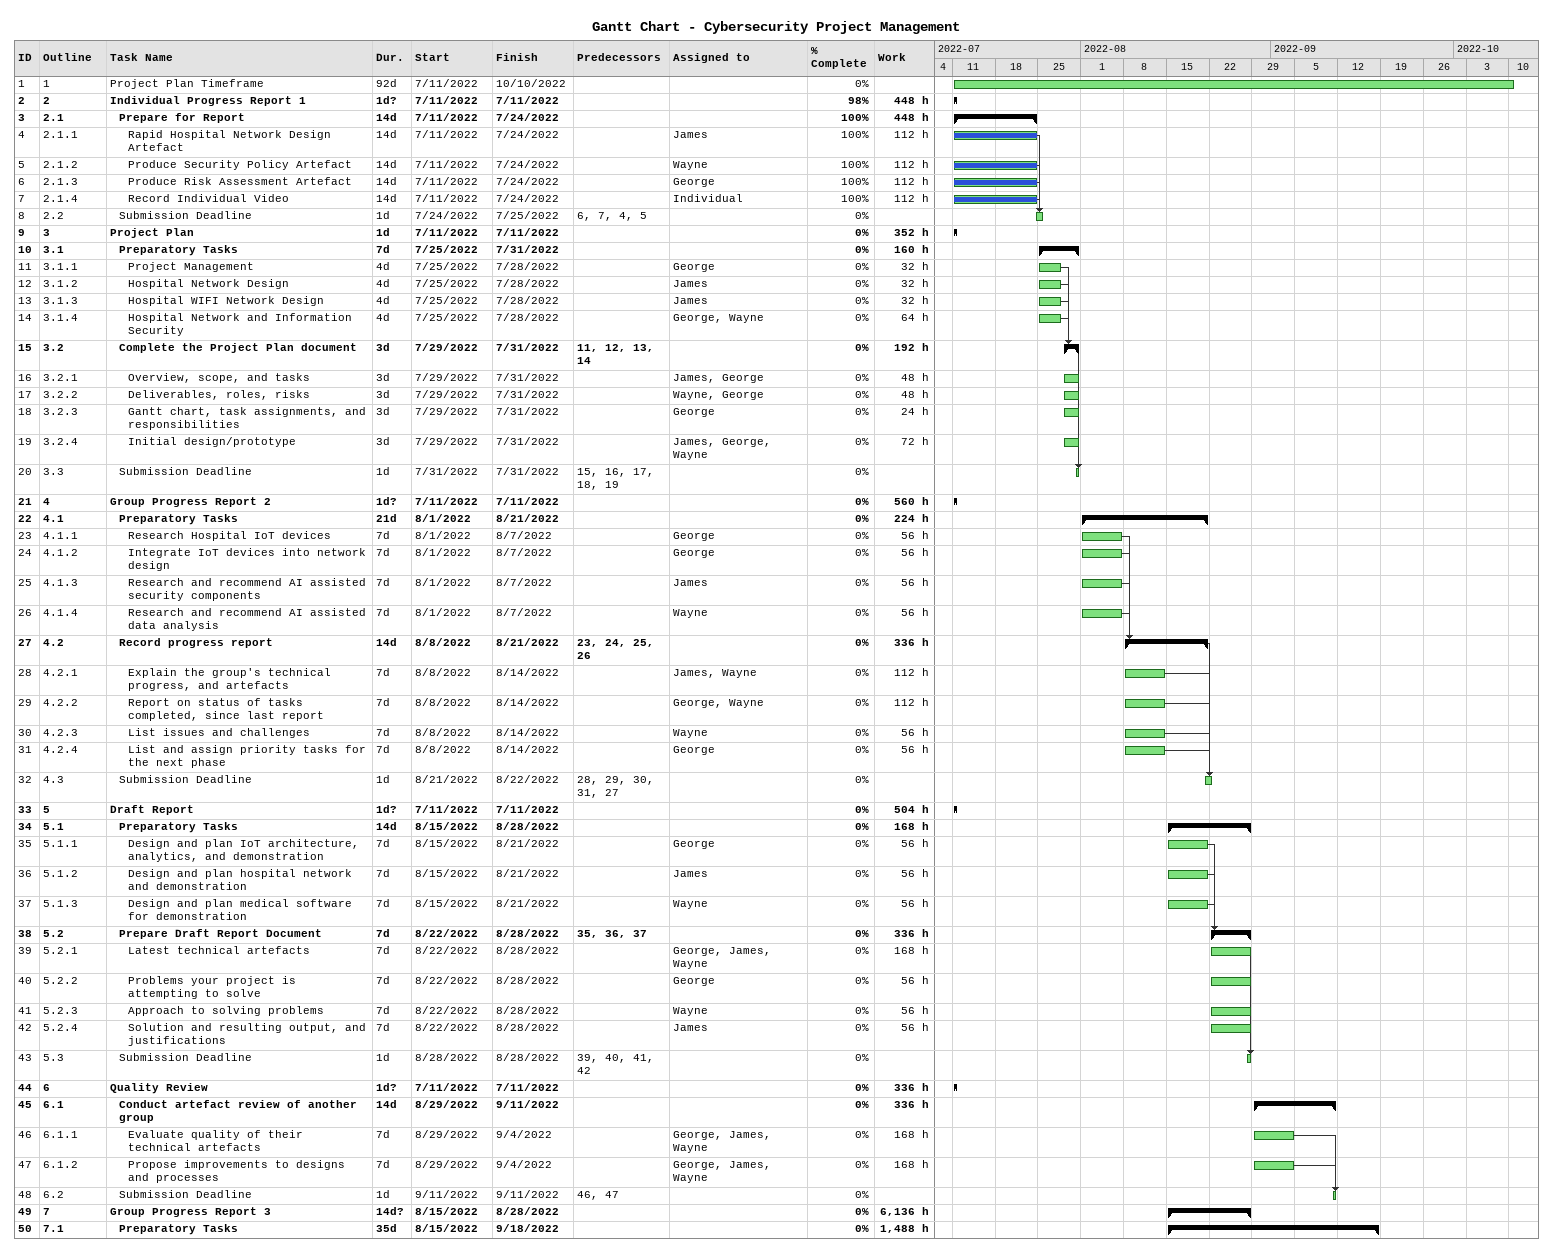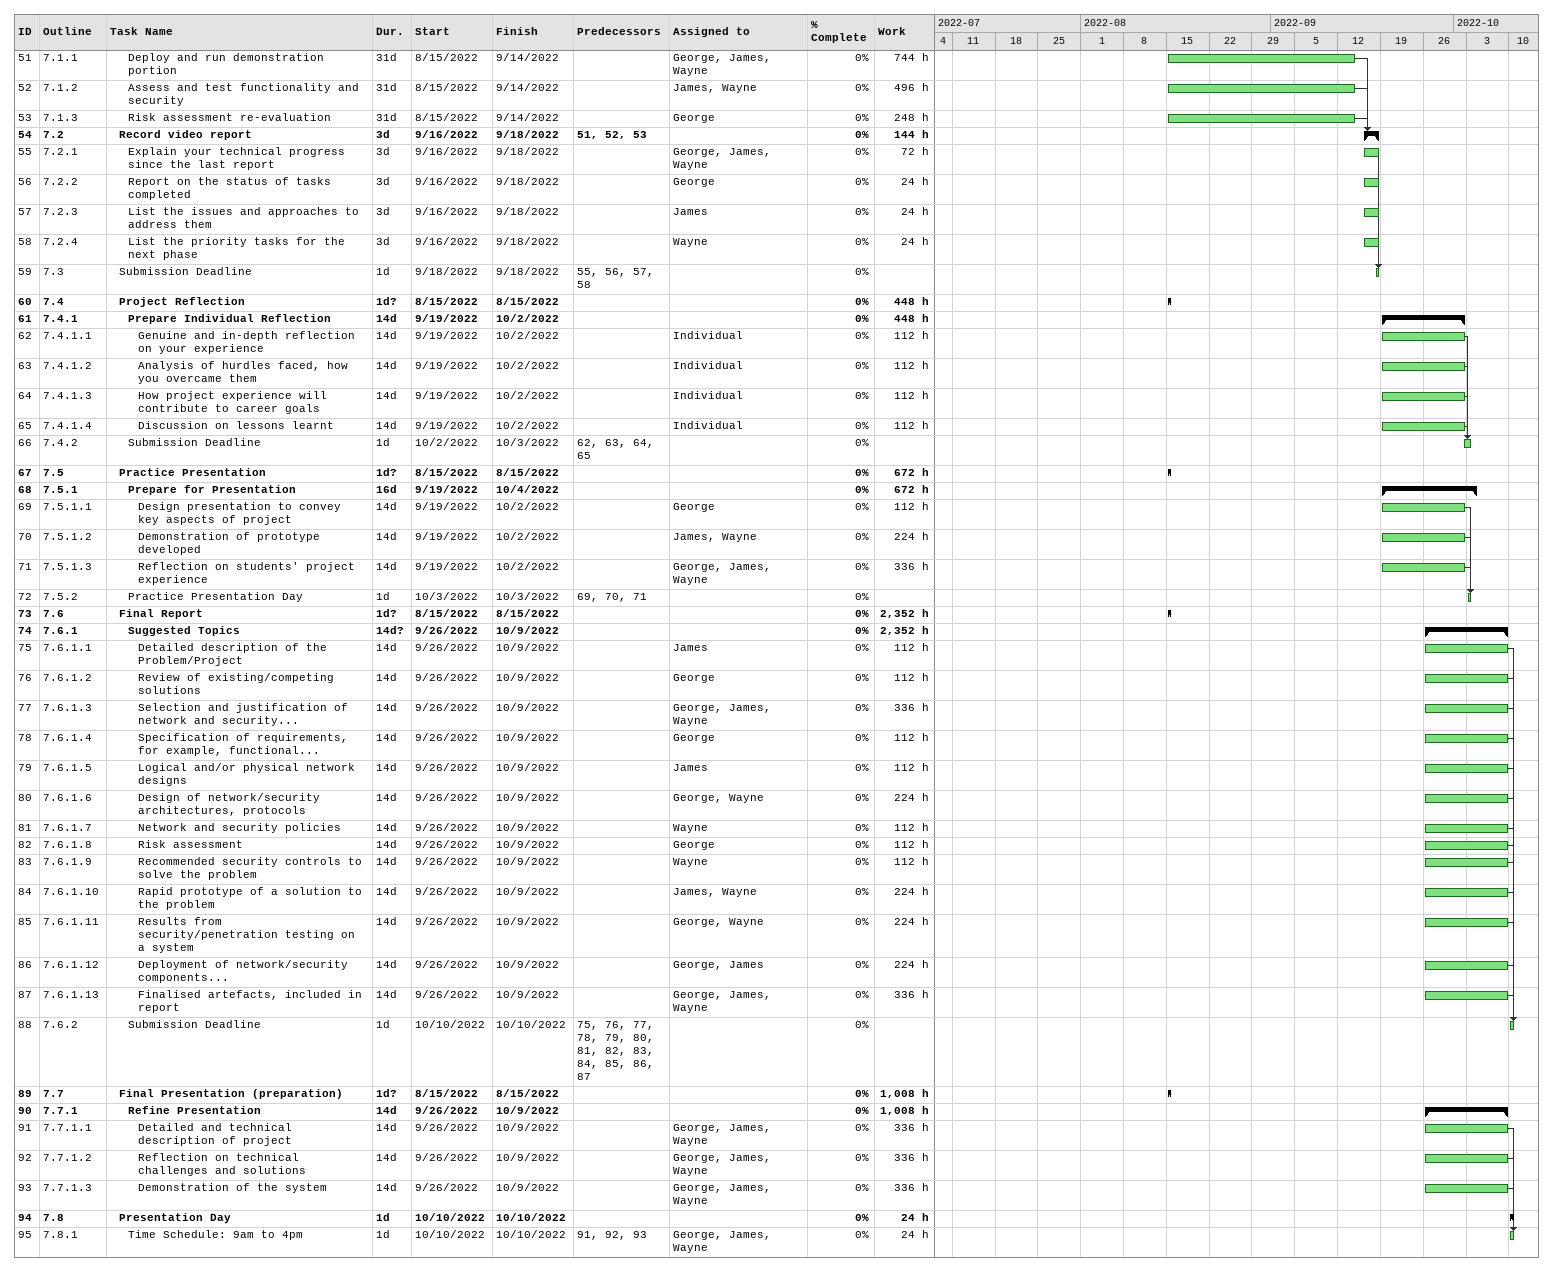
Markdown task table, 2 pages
Gantt Chart - Cybersecurity Project Management

| ID | WBS | Task | Duration | Start | Finish | Predecessors | Resources | % complete | Work (h) |
|---|---|---|---|---|---|---|---|---|---|
| 1 | 1 | Project Plan Timeframe | 92d | 2022-07-11 | 2022-10-10 |  |  | 0 |  |
| 2 | 2 | **Individual Progress Report 1** | 1d? | 2022-07-11 | 2022-07-11 |  |  | 98 | 448 |
| 3 | 2.1 | **Prepare for Report** | 14d | 2022-07-11 | 2022-07-24 |  |  | 100 | 448 |
| 4 | 2.1.1 | Rapid Hospital Network Design Artefact | 14d | 2022-07-11 | 2022-07-24 |  | James | 100 | 112 |
| 5 | 2.1.2 | Produce Security Policy Artefact | 14d | 2022-07-11 | 2022-07-24 |  | Wayne | 100 | 112 |
| 6 | 2.1.3 | Produce Risk Assessment Artefact | 14d | 2022-07-11 | 2022-07-24 |  | George | 100 | 112 |
| 7 | 2.1.4 | Record Individual Video | 14d | 2022-07-11 | 2022-07-24 |  | Individual | 100 | 112 |
| 8 | 2.2 | Submission Deadline | 1d | 2022-07-24 | 2022-07-25 | 6, 7, 4, 5 |  | 0 |  |
| 9 | 3 | **Project Plan** | 1d | 2022-07-11 | 2022-07-11 |  |  | 0 | 352 |
| 10 | 3.1 | **Preparatory Tasks** | 7d | 2022-07-25 | 2022-07-31 |  |  | 0 | 160 |
| 11 | 3.1.1 | Project Management | 4d | 2022-07-25 | 2022-07-28 |  | George | 0 | 32 |
| 12 | 3.1.2 | Hospital Network Design | 4d | 2022-07-25 | 2022-07-28 |  | James | 0 | 32 |
| 13 | 3.1.3 | Hospital WIFI Network Design | 4d | 2022-07-25 | 2022-07-28 |  | James | 0 | 32 |
| 14 | 3.1.4 | Hospital Network and Information Security | 4d | 2022-07-25 | 2022-07-28 |  | George, Wayne | 0 | 64 |
| 15 | 3.2 | **Complete the Project Plan document** | 3d | 2022-07-29 | 2022-07-31 | 11, 12, 13, 14 |  | 0 | 192 |
| 16 | 3.2.1 | Overview, scope, and tasks | 3d | 2022-07-29 | 2022-07-31 |  | James, George | 0 | 48 |
| 17 | 3.2.2 | Deliverables, roles, risks | 3d | 2022-07-29 | 2022-07-31 |  | Wayne, George | 0 | 48 |
| 18 | 3.2.3 | Gantt chart, task assignments, and responsibilities | 3d | 2022-07-29 | 2022-07-31 |  | George | 0 | 24 |
| 19 | 3.2.4 | Initial design/prototype | 3d | 2022-07-29 | 2022-07-31 |  | James, George, Wayne | 0 | 72 |
| 20 | 3.3 | Submission Deadline | 1d | 2022-07-31 | 2022-07-31 | 15, 16, 17, 18, 19 |  | 0 |  |
| 21 | 4 | **Group Progress Report 2** | 1d? | 2022-07-11 | 2022-07-11 |  |  | 0 | 560 |
| 22 | 4.1 | **Preparatory Tasks** | 21d | 2022-08-01 | 2022-08-21 |  |  | 0 | 224 |
| 23 | 4.1.1 | Research Hospital IoT devices | 7d | 2022-08-01 | 2022-08-07 |  | George | 0 | 56 |
| 24 | 4.1.2 | Integrate IoT devices into network design | 7d | 2022-08-01 | 2022-08-07 |  | George | 0 | 56 |
| 25 | 4.1.3 | Research and recommend AI assisted security components | 7d | 2022-08-01 | 2022-08-07 |  | James | 0 | 56 |
| 26 | 4.1.4 | Research and recommend AI assisted data analysis | 7d | 2022-08-01 | 2022-08-07 |  | Wayne | 0 | 56 |
| 27 | 4.2 | **Record progress report** | 14d | 2022-08-08 | 2022-08-21 | 23, 24, 25, 26 |  | 0 | 336 |
| 28 | 4.2.1 | Explain the group's technical progress, and artefacts | 7d | 2022-08-08 | 2022-08-14 |  | James, Wayne | 0 | 112 |
| 29 | 4.2.2 | Report on status of tasks completed, since last report | 7d | 2022-08-08 | 2022-08-14 |  | George, Wayne | 0 | 112 |
| 30 | 4.2.3 | List issues and challenges | 7d | 2022-08-08 | 2022-08-14 |  | Wayne | 0 | 56 |
| 31 | 4.2.4 | List and assign priority tasks for the next phase | 7d | 2022-08-08 | 2022-08-14 |  | George | 0 | 56 |
| 32 | 4.3 | Submission Deadline | 1d | 2022-08-21 | 2022-08-22 | 28, 29, 30, 31, 27 |  | 0 |  |
| 33 | 5 | **Draft Report** | 1d? | 2022-07-11 | 2022-07-11 |  |  | 0 | 504 |
| 34 | 5.1 | **Preparatory Tasks** | 14d | 2022-08-15 | 2022-08-28 |  |  | 0 | 168 |
| 35 | 5.1.1 | Design and plan IoT architecture, analytics, and demonstration | 7d | 2022-08-15 | 2022-08-21 |  | George | 0 | 56 |
| 36 | 5.1.2 | Design and plan hospital network and demonstration | 7d | 2022-08-15 | 2022-08-21 |  | James | 0 | 56 |
| 37 | 5.1.3 | Design and plan medical software for demonstration | 7d | 2022-08-15 | 2022-08-21 |  | Wayne | 0 | 56 |
| 38 | 5.2 | **Prepare Draft Report Document** | 7d | 2022-08-22 | 2022-08-28 | 35, 36, 37 |  | 0 | 336 |
| 39 | 5.2.1 | Latest technical artefacts | 7d | 2022-08-22 | 2022-08-28 |  | George, James, Wayne | 0 | 168 |
| 40 | 5.2.2 | Problems your project is attempting to solve | 7d | 2022-08-22 | 2022-08-28 |  | George | 0 | 56 |
| 41 | 5.2.3 | Approach to solving problems | 7d | 2022-08-22 | 2022-08-28 |  | Wayne | 0 | 56 |
| 42 | 5.2.4 | Solution and resulting output, and justifications | 7d | 2022-08-22 | 2022-08-28 |  | James | 0 | 56 |
| 43 | 5.3 | Submission Deadline | 1d | 2022-08-28 | 2022-08-28 | 39, 40, 41, 42 |  | 0 |  |
| 44 | 6 | **Quality Review** | 1d? | 2022-07-11 | 2022-07-11 |  |  | 0 | 336 |
| 45 | 6.1 | **Conduct artefact review of another group** | 14d | 2022-08-29 | 2022-09-11 |  |  | 0 | 336 |
| 46 | 6.1.1 | Evaluate quality of their technical artefacts | 7d | 2022-08-29 | 2022-09-04 |  | George, James, Wayne | 0 | 168 |
| 47 | 6.1.2 | Propose improvements to designs and processes | 7d | 2022-08-29 | 2022-09-04 |  | George, James, Wayne | 0 | 168 |
| 48 | 6.2 | Submission Deadline | 1d | 2022-09-11 | 2022-09-11 | 46, 47 |  | 0 |  |
| 49 | 7 | **Group Progress Report 3** | 14d? | 2022-08-15 | 2022-08-28 |  |  | 0 | 6136 |
| 50 | 7.1 | **Preparatory Tasks** | 35d | 2022-08-15 | 2022-09-18 |  |  | 0 | 1488 |
| 51 | 7.1.1 | Deploy and run demonstration portion | 31d | 2022-08-15 | 2022-09-14 |  | George, James, Wayne | 0 | 744 |
| 52 | 7.1.2 | Assess and test functionality and security | 31d | 2022-08-15 | 2022-09-14 |  | James, Wayne | 0 | 496 |
| 53 | 7.1.3 | Risk assessment re-evaluation | 31d | 2022-08-15 | 2022-09-14 |  | George | 0 | 248 |
| 54 | 7.2 | **Record video report** | 3d | 2022-09-16 | 2022-09-18 | 51, 52, 53 |  | 0 | 144 |
| 55 | 7.2.1 | Explain your technical progress since the last report | 3d | 2022-09-16 | 2022-09-18 |  | George, James, Wayne | 0 | 72 |
| 56 | 7.2.2 | Report on the status of tasks completed | 3d | 2022-09-16 | 2022-09-18 |  | George | 0 | 24 |
| 57 | 7.2.3 | List the issues and approaches to address them | 3d | 2022-09-16 | 2022-09-18 |  | James | 0 | 24 |
| 58 | 7.2.4 | List the priority tasks for the next phase | 3d | 2022-09-16 | 2022-09-18 |  | Wayne | 0 | 24 |
| 59 | 7.3 | Submission Deadline | 1d | 2022-09-18 | 2022-09-18 | 55, 56, 57, 58 |  | 0 |  |
| 60 | 7.4 | **Project Reflection** | 1d? | 2022-08-15 | 2022-08-15 |  |  | 0 | 448 |
| 61 | 7.4.1 | **Prepare Individual Reflection** | 14d | 2022-09-19 | 2022-10-02 |  |  | 0 | 448 |
| 62 | 7.4.1.1 | Genuine and in-depth reflection on your experience | 14d | 2022-09-19 | 2022-10-02 |  | Individual | 0 | 112 |
| 63 | 7.4.1.2 | Analysis of hurdles faced, how you overcame them | 14d | 2022-09-19 | 2022-10-02 |  | Individual | 0 | 112 |
| 64 | 7.4.1.3 | How project experience will contribute to career goals | 14d | 2022-09-19 | 2022-10-02 |  | Individual | 0 | 112 |
| 65 | 7.4.1.4 | Discussion on lessons learnt | 14d | 2022-09-19 | 2022-10-02 |  | Individual | 0 | 112 |
| 66 | 7.4.2 | Submission Deadline | 1d | 2022-10-02 | 2022-10-03 | 62, 63, 64, 65 |  | 0 |  |
| 67 | 7.5 | **Practice Presentation** | 1d? | 2022-08-15 | 2022-08-15 |  |  | 0 | 672 |
| 68 | 7.5.1 | **Prepare for Presentation** | 16d | 2022-09-19 | 2022-10-04 |  |  | 0 | 672 |
| 69 | 7.5.1.1 | Design presentation to convey key aspects of project | 14d | 2022-09-19 | 2022-10-02 |  | George | 0 | 112 |
| 70 | 7.5.1.2 | Demonstration of prototype developed | 14d | 2022-09-19 | 2022-10-02 |  | James, Wayne | 0 | 224 |
| 71 | 7.5.1.3 | Reflection on students' project experience | 14d | 2022-09-19 | 2022-10-02 |  | George, James, Wayne | 0 | 336 |
| 72 | 7.5.2 | Practice Presentation Day | 1d | 2022-10-03 | 2022-10-03 | 69, 70, 71 |  | 0 |  |
| 73 | 7.6 | **Final Report** | 1d? | 2022-08-15 | 2022-08-15 |  |  | 0 | 2352 |
| 74 | 7.6.1 | **Suggested Topics** | 14d? | 2022-09-26 | 2022-10-09 |  |  | 0 | 2352 |
| 75 | 7.6.1.1 | Detailed description of the Problem/Project | 14d | 2022-09-26 | 2022-10-09 |  | James | 0 | 112 |
| 76 | 7.6.1.2 | Review of existing/competing solutions | 14d | 2022-09-26 | 2022-10-09 |  | George | 0 | 112 |
| 77 | 7.6.1.3 | Selection and justification of network and security... | 14d | 2022-09-26 | 2022-10-09 |  | George, James, Wayne | 0 | 336 |
| 78 | 7.6.1.4 | Specification of requirements, for example, functional... | 14d | 2022-09-26 | 2022-10-09 |  | George | 0 | 112 |
| 79 | 7.6.1.5 | Logical and/or physical network designs | 14d | 2022-09-26 | 2022-10-09 |  | James | 0 | 112 |
| 80 | 7.6.1.6 | Design of network/security architectures, protocols | 14d | 2022-09-26 | 2022-10-09 |  | George, Wayne | 0 | 224 |
| 81 | 7.6.1.7 | Network and security policies | 14d | 2022-09-26 | 2022-10-09 |  | Wayne | 0 | 112 |
| 82 | 7.6.1.8 | Risk assessment | 14d | 2022-09-26 | 2022-10-09 |  | George | 0 | 112 |
| 83 | 7.6.1.9 | Recommended security controls to solve the problem | 14d | 2022-09-26 | 2022-10-09 |  | Wayne | 0 | 112 |
| 84 | 7.6.1.10 | Rapid prototype of a solution to the problem | 14d | 2022-09-26 | 2022-10-09 |  | James, Wayne | 0 | 224 |
| 85 | 7.6.1.11 | Results from security/penetration testing on a system | 14d | 2022-09-26 | 2022-10-09 |  | George, Wayne | 0 | 224 |
| 86 | 7.6.1.12 | Deployment of network/security components... | 14d | 2022-09-26 | 2022-10-09 |  | George, James | 0 | 224 |
| 87 | 7.6.1.13 | Finalised artefacts, included in report | 14d | 2022-09-26 | 2022-10-09 |  | George, James, Wayne | 0 | 336 |
| 88 | 7.6.2 | Submission Deadline | 1d | 2022-10-10 | 2022-10-10 | 75, 76, 77, 78, 79, 80, 81, 82, 83, 84, 85, 86, 87 |  | 0 |  |
| 89 | 7.7 | **Final Presentation (preparation)** | 1d? | 2022-08-15 | 2022-08-15 |  |  | 0 | 1008 |
| 90 | 7.7.1 | **Refine Presentation** | 14d | 2022-09-26 | 2022-10-09 |  |  | 0 | 1008 |
| 91 | 7.7.1.1 | Detailed and technical description of project | 14d | 2022-09-26 | 2022-10-09 |  | George, James, Wayne | 0 | 336 |
| 92 | 7.7.1.2 | Reflection on technical challenges and solutions | 14d | 2022-09-26 | 2022-10-09 |  | George, James, Wayne | 0 | 336 |
| 93 | 7.7.1.3 | Demonstration of the system | 14d | 2022-09-26 | 2022-10-09 |  | George, James, Wayne | 0 | 336 |
| 94 | 7.8 | **Presentation Day** | 1d | 2022-10-10 | 2022-10-10 |  |  | 0 | 24 |
| 95 | 7.8.1 | Time Schedule: 9am to 4pm | 1d | 2022-10-10 | 2022-10-10 | 91, 92, 93 | George, James, Wayne | 0 | 24 |
